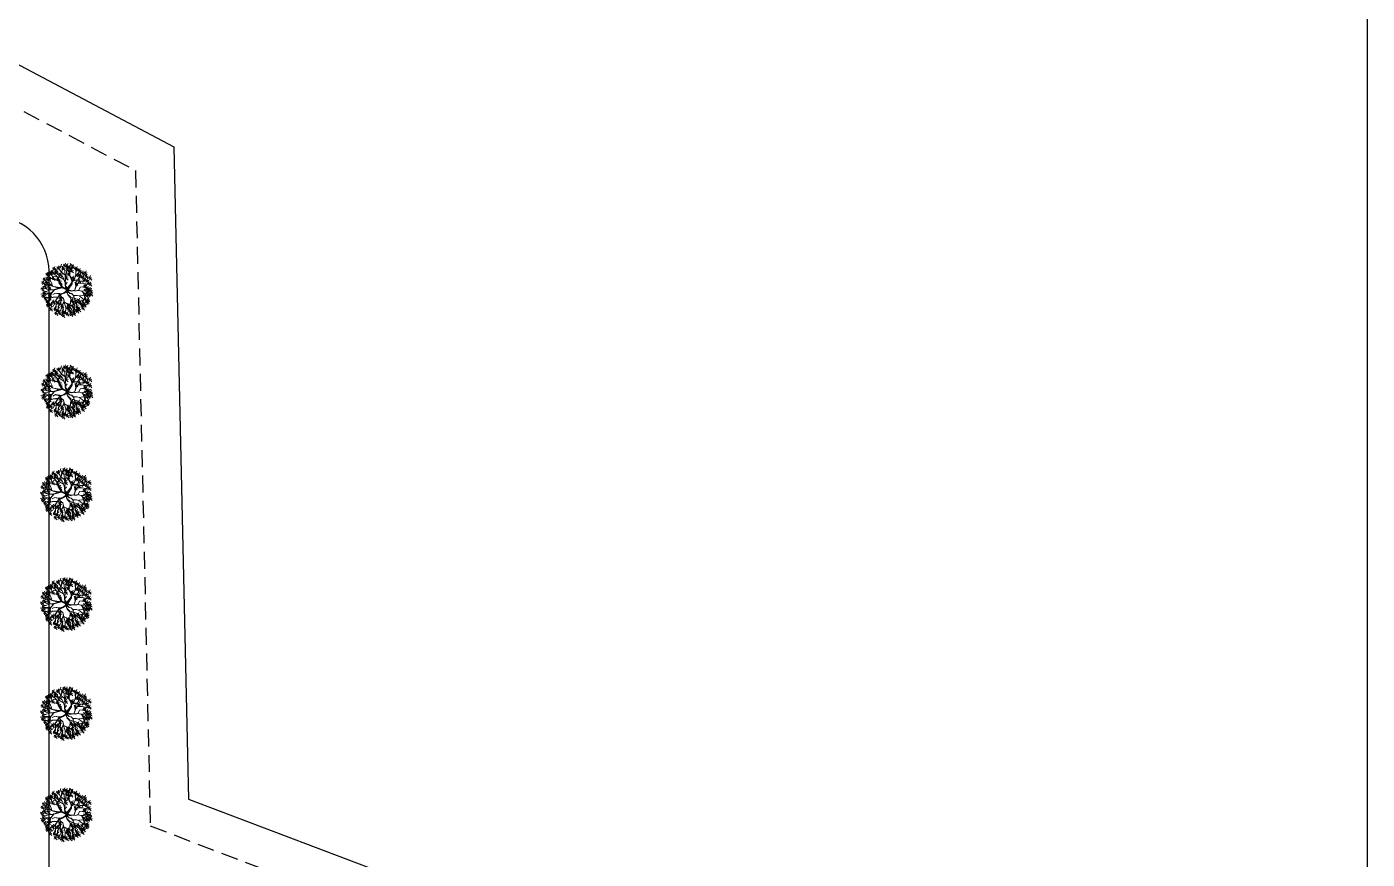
# Model space of a CAD drawing. Header units: metres. Extents: x 17323 to 19722, y -15306 to 10704.
# Drawn here: x 19136.8 to 19482.9, y -14617.5 to -14402.7 of the extents above; entities that cross this region are included whole.
import ezdxf

# ---------------------------------------------------------------- set-up
doc = ezdxf.new("R2010")
doc.units = ezdxf.units.M
doc.header["$LTSCALE"] = 35
doc.header["$MEASUREMENT"] = 0
doc.linetypes.add('HIDDEN2', pattern=[0.1875, 0.125, -0.0625])
doc.layers.get('0').update_dxf_attribs({"linetype": 'CONTINUOUS'})
doc.layers.add('brop', color=252, linetype='CONTINUOUS')
doc.layers.add('hidden 1', color=154, linetype='HIDDEN2')
doc.layers.add('column', color=82, linetype='CONTINUOUS', lineweight=18)

# ---------------------------------------------------------------- blocks, each defined once
blk = doc.blocks.new('ARPLS027')
at = {"linetype": 'ByBlock'}
for p, q in [((-0.375, 0.367), (-0.446, 0.304)), ((-0.435, 0.351), (-0.354, 0.327)), ((-0.408, 0.373), (-0.4, 0.304)), ((-0.303, 0.43), (-0.374, 0.367)), ((-0.363, 0.414), (-0.282, 0.389)), ((-0.286, 0.367), (-0.357, 0.303)), ((-0.308, 0.267), (-0.352, 0.291)), ((-0.346, 0.351), (-0.265, 0.326)), ((-0.336, 0.436), (-0.328, 0.367)), ((-0.287, 0.323), (-0.332, 0.373)), ((-0.319, 0.373), (-0.311, 0.303)), ((-0.246, 0.431), (-0.317, 0.367)), ((-0.218, 0.36), (-0.311, 0.39)), ((-0.306, 0.415), (-0.225, 0.39)), ((-0.233, 0.313), (-0.304, 0.25)), ((-0.292, 0.298), (-0.212, 0.273)), ((-0.266, 0.27), (-0.287, 0.323)), ((-0.279, 0.437), (-0.271, 0.367)), ((-0.216, 0.364), (-0.27, 0.43)), ((-0.266, 0.319), (-0.258, 0.25)), ((-0.261, 0.43), (-0.218, 0.375)), ((-0.218, 0.375), (-0.253, 0.439)), ((-0.205, 0.368), (-0.246, 0.444)), ((-0.169, 0.473), (-0.241, 0.41)), ((-0.229, 0.458), (-0.149, 0.433)), ((-0.149, 0.393), (-0.22, 0.33)), ((-0.169, 0.34), (-0.216, 0.364)), ((-0.208, 0.377), (-0.128, 0.353)), ((-0.169, 0.345), (-0.205, 0.368)), ((-0.202, 0.479), (-0.194, 0.41)), ((-0.11, 0.522), (-0.181, 0.458)), ((-0.181, 0.399), (-0.173, 0.33)), ((-0.163, 0.409), (-0.175, 0.435)), ((-0.173, 0.325), (-0.158, 0.43)), ((-0.156, 0.287), (-0.173, 0.325)), ((-0.173, 0.325), (-0.156, 0.27)), ((-0.17, 0.506), (-0.089, 0.481)), ((-0.13, 0.342), (-0.169, 0.345)), ((-0.098, 0.336), (-0.169, 0.34)), ((-0.158, 0.43), (-0.165, 0.478)), ((-0.149, 0.192), (-0.156, 0.287)), ((-0.083, 0.388), (-0.154, 0.325)), ((-0.143, 0.528), (-0.135, 0.458)), ((-0.143, 0.373), (-0.062, 0.348)), ((-0.087, 0.34), (-0.13, 0.342)), ((-0.081, 0.388), (-0.128, 0.486)), ((-0.054, 0.503), (-0.125, 0.44)), ((-0.116, 0.394), (-0.108, 0.325)), ((-0.114, 0.488), (-0.033, 0.463)), ((-0.072, 0.241), (-0.102, 0.295)), ((-0.004, 0.261), (-0.098, 0.336)), ((-0.093, 0.548), (-0.085, 0.479)), ((-0.087, 0.509), (-0.079, 0.44)), ((-0.081, 0.454), (-0.087, 0.497)), ((-0.087, 0.34), (-0.078, 0.394)), ((-0.081, 0.497), (-0.077, 0.456)), ((-0.078, 0.394), (-0.081, 0.454)), ((-0.081, 0.347), (-0.078, 0.332)), ((-0.078, 0.377), (-0.072, 0.499)), ((-0.07, 0.321), (-0.078, 0.377)), ((0.003, 0.263), (-0.07, 0.321)), ((-0.04, 0.426), (-0.064, 0.497)), ((-0.038, 0.428), (-0.029, 0.504)), ((-0.008, 0.364), (-0.038, 0.428)), ((0.038, 0.536), (-0.033, 0.473)), ((-0.022, 0.521), (0.059, 0.496)), ((-0.012, 0.276), (-0.006, 0.362)), ((0.001, 0.267), (-0.008, 0.364)), ((-0.006, 0.364), (0.035, 0.504)), ((0.005, 0.542), (0.013, 0.473)), ((0.077, 0.4), (0.006, 0.337)), ((0.078, 0.478), (0.007, 0.415)), ((0.018, 0.385), (0.098, 0.36)), ((0.019, 0.463), (0.099, 0.438)), ((0.031, 0.179), (0.067, 0.3)), ((0.044, 0.406), (0.052, 0.337)), ((0.044, 0.16), (0.072, 0.308)), ((0.046, 0.484), (0.054, 0.415)), ((0.089, 0.424), (0.061, 0.501)), ((0.072, 0.308), (0.093, 0.338)), ((0.074, 0.302), (0.121, 0.317)), ((0.08, 0.315), (0.123, 0.319)), ((0.093, 0.338), (0.089, 0.424)), ((0.091, 0.426), (0.123, 0.484)), ((0.163, 0.452), (0.092, 0.389)), ((0.093, 0.351), (0.147, 0.392)), ((0.166, 0.525), (0.095, 0.462)), ((0.095, 0.338), (0.147, 0.39)), ((0.103, 0.437), (0.184, 0.412)), ((0.106, 0.51), (0.187, 0.485)), ((0.121, 0.317), (0.192, 0.349)), ((0.13, 0.458), (0.138, 0.389)), ((0.133, 0.531), (0.141, 0.462)), ((0.147, 0.39), (0.181, 0.465)), ((0.236, 0.496), (0.165, 0.433)), ((0.24, 0.438), (0.169, 0.375)), ((0.176, 0.48), (0.257, 0.456)), ((0.18, 0.423), (0.261, 0.398)), ((0.259, 0.313), (0.188, 0.25)), ((0.192, 0.349), (0.3, 0.398)), ((0.194, 0.351), (0.198, 0.379)), ((0.199, 0.298), (0.28, 0.273)), ((0.203, 0.502), (0.211, 0.433)), ((0.207, 0.444), (0.215, 0.375)), ((0.211, 0.28), (0.233, 0.34)), ((0.284, 0.402), (0.213, 0.339)), ((0.214, 0.276), (0.286, 0.31)), ((0.218, 0.289), (0.284, 0.308)), ((0.224, 0.386), (0.305, 0.361)), ((0.226, 0.319), (0.234, 0.25)), ((0.233, 0.34), (0.25, 0.364)), ((0.25, 0.364), (0.259, 0.422)), ((0.251, 0.408), (0.259, 0.339)), ((0.341, 0.439), (0.27, 0.376)), ((0.281, 0.423), (0.362, 0.399)), ((0.286, 0.31), (0.34, 0.366)), ((0.3, 0.233), (0.34, 0.304)), ((0.301, 0.397), (0.382, 0.372)), ((0.377, 0.369), (0.305, 0.306)), ((0.306, 0.332), (0.344, 0.36)), ((0.306, 0.327), (0.349, 0.351)), ((0.308, 0.445), (0.316, 0.376)), ((0.317, 0.353), (0.397, 0.329)), ((0.395, 0.332), (0.324, 0.269)), ((0.336, 0.317), (0.416, 0.292)), ((0.34, 0.304), (0.374, 0.33)), ((0.344, 0.375), (0.352, 0.306)), ((0.362, 0.338), (0.37, 0.269)), ((0.459, 0.298), (0.388, 0.234)), ((0.399, 0.282), (0.48, 0.257)), ((0.426, 0.304), (0.434, 0.234)), ((-0.508, 0.112), (-0.579, 0.049)), ((-0.568, 0.097), (-0.487, 0.072)), ((-0.481, 0.023), (-0.552, -0.04)), ((-0.541, 0.118), (-0.533, 0.049)), ((-0.54, 0.008), (-0.46, -0.017)), ((-0.464, 0.255), (-0.535, 0.192)), ((-0.461, 0.183), (-0.532, 0.119)), ((-0.524, 0.24), (-0.443, 0.215)), ((-0.521, 0.167), (-0.44, 0.142)), ((-0.45, 0.071), (-0.521, 0.008)), ((-0.513, 0.029), (-0.505, -0.04)), ((-0.438, 0.113), (-0.509, 0.05)), ((-0.509, 0.056), (-0.429, 0.031)), ((-0.506, 0.031), (-0.381, 0.027)), ((-0.375, 0.027), (-0.504, 0.037)), ((-0.426, 0.089), (-0.502, 0.08)), ((-0.498, 0.098), (-0.417, 0.073)), ((-0.497, 0.261), (-0.489, 0.192)), ((-0.497, 0.089), (-0.454, 0.091)), ((-0.396, 0.085), (-0.495, 0.102)), ((-0.494, 0.189), (-0.486, 0.119)), ((-0.483, 0.077), (-0.475, 0.008)), ((-0.401, 0.121), (-0.48, 0.158)), ((-0.404, 0.218), (-0.475, 0.154)), ((-0.471, 0.119), (-0.463, 0.05)), ((-0.412, 0.186), (-0.463, 0.207)), ((-0.463, 0.202), (-0.383, 0.177)), ((-0.382, 0.269), (-0.454, 0.206)), ((-0.442, 0.254), (-0.362, 0.229)), ((-0.436, 0.224), (-0.428, 0.154)), ((-0.352, 0.226), (-0.435, 0.263)), ((-0.352, 0.229), (-0.427, 0.265)), ((-0.369, 0.027), (-0.423, -0.029)), ((-0.337, 0.229), (-0.42, 0.274)), ((-0.415, 0.275), (-0.407, 0.206)), ((-0.344, 0.008), (-0.415, -0.055)), ((-0.352, 0.186), (-0.412, 0.186)), ((-0.36, 0.091), (-0.401, 0.121)), ((-0.362, 0.091), (-0.396, 0.085)), ((-0.353, 0.184), (-0.386, 0.16)), ((-0.313, 0.129), (-0.384, 0.066)), ((-0.377, 0.014), (-0.369, -0.055)), ((-0.373, 0.113), (-0.292, 0.089)), ((-0.266, 0.063), (-0.369, 0.027)), ((-0.261, 0.063), (-0.366, 0.132)), ((-0.295, 0.13), (-0.362, 0.091)), ((-0.216, 0.226), (-0.352, 0.226)), ((-0.27, 0.138), (-0.352, 0.186)), ((-0.287, 0.136), (-0.351, 0.184)), ((-0.346, 0.135), (-0.338, 0.066)), ((-0.341, 0.006), (-0.333, -0.063)), ((-0.248, 0.221), (-0.319, 0.158)), ((-0.276, 0.057), (-0.31, -0.036)), ((-0.27, 0.267), (-0.308, 0.267)), ((-0.308, 0.206), (-0.227, 0.181)), ((-0.265, 0.055), (-0.306, -0.033)), ((-0.302, 0.093), (-0.252, 0.068)), ((-0.216, 0.121), (-0.295, 0.13)), ((-0.22, 0.128), (-0.287, 0.136)), ((-0.281, 0.227), (-0.273, 0.158)), ((-0.201, 0.128), (-0.272, 0.19)), ((-0.205, 0.123), (-0.27, 0.138)), ((-0.212, 0.229), (-0.266, 0.27)), ((-0.184, 0.078), (-0.266, 0.063)), ((-0.263, 0.057), (-0.188, 0.074)), ((-0.154, 0.165), (-0.225, 0.102)), ((-0.13, 0.175), (-0.216, 0.226)), ((-0.214, 0.15), (-0.133, 0.125)), ((-0.16, 0.123), (-0.21, 0.123)), ((-0.107, 0.149), (-0.208, 0.218)), ((-0.143, 0.132), (-0.205, 0.123)), ((-0.187, 0.171), (-0.179, 0.102)), ((-0.139, 0.132), (-0.184, 0.078)), ((-0.152, 0.13), (-0.184, 0.078)), ((-0.156, 0.27), (-0.158, 0.196)), ((-0.113, 0.149), (-0.143, 0.132)), ((-0.111, 0.14), (-0.139, 0.132)), ((-0.087, 0.147), (-0.13, 0.175)), ((-0.046, 0.014), (-0.113, -0.012)), ((-0.111, 0.14), (-0.085, 0.08)), ((-0.04, 0.005), (-0.111, -0.014)), ((-0.096, 0.125), (-0.107, 0.149)), ((-0.094, 0.155), (-0.074, 0.239)), ((-0.078, 0.072), (-0.094, 0.145)), ((-0.074, 0.078), (-0.087, 0.147)), ((-0.085, 0.153), (-0.072, 0.241)), ((-0.038, 0.007), (-0.081, 0.068)), ((-0.042, 0.022), (-0.078, 0.072)), ((-0.008, 0.005), (-0.076, -0.055)), ((-0.04, 0.031), (-0.074, 0.078)), ((-0.074, -0.046), (-0.031, 0.012)), ((-0.021, 0.007), (-0.074, -0.046)), ((-0.006, 0.005), (-0.042, 0.022)), ((-0.006, 0.005), (-0.04, 0.031)), ((-0.008, 0.005), (-0.033, -0.1)), ((-0.008, 0.005), (0.037, 0.102)), ((-0.008, 0.005), (0.046, 0.095)), ((-0.008, 0.005), (0.005, -0.031)), ((0.037, 0.102), (-0.004, 0.261)), ((0.033, 0.164), (0.003, 0.263)), ((0.007, 0.018), (0.003, 0.005)), ((0.003, 0.005), (0.011, -0.029)), ((0.011, -0.029), (0.016, 0.005)), ((0.016, 0.031), (0.05, 0.089)), ((0.016, 0.012), (0.059, 0.04)), ((0.016, 0.005), (0.016, 0.031)), ((0.018, 0.003), (0.05, 0.029)), ((0.027, -0.005), (0.076, 0.035)), ((0.044, 0.155), (0.033, 0.164)), ((0.046, 0.095), (0.035, 0.153)), ((0.037, 0.166), (0.05, 0.218)), ((0.05, 0.095), (0.044, 0.155)), ((0.05, 0.119), (0.147, 0.175)), ((0.05, 0.029), (0.08, 0.04)), ((0.055, 0.106), (0.132, 0.158)), ((0.057, 0.095), (0.151, 0.17)), ((0.076, 0.035), (0.098, 0.035)), ((0.08, 0.04), (0.147, 0.04)), ((0.159, 0.163), (0.088, 0.1)), ((0.098, 0.035), (0.151, -0.003)), ((0.099, 0.148), (0.18, 0.123)), ((0.11, 0.029), (0.156, 0.037)), ((0.126, 0.169), (0.134, 0.1)), ((0.141, 0.04), (0.207, 0.065)), ((0.147, 0.175), (0.19, 0.179)), ((0.147, 0.04), (0.19, 0.031)), ((0.151, 0.17), (0.207, 0.175)), ((0.164, 0.04), (0.209, 0.065)), ((0.242, 0.21), (0.171, 0.146)), ((0.177, 0.179), (0.203, 0.237)), ((0.182, 0.194), (0.263, 0.169)), ((0.19, 0.179), (0.198, 0.207)), ((0.19, 0.031), (0.295, 0.04)), ((0.265, 0.042), (0.193, -0.021)), ((0.198, 0.207), (0.214, 0.276)), ((0.205, 0.027), (0.285, 0.002)), ((0.207, 0.175), (0.239, 0.188)), ((0.207, 0.065), (0.254, 0.145)), ((0.209, 0.216), (0.217, 0.146)), ((0.214, 0.065), (0.293, 0.106)), ((0.227, 0.031), (0.272, 0.029)), ((0.232, 0.048), (0.24, -0.021)), ((0.239, 0.188), (0.3, 0.233)), ((0.252, 0.147), (0.278, 0.265)), ((0.254, 0.145), (0.315, 0.184)), ((0.257, 0.16), (0.317, 0.186)), ((0.261, 0.035), (0.293, 0.018)), ((0.338, 0.163), (0.267, 0.1)), ((0.278, 0.148), (0.359, 0.123)), ((0.293, 0.018), (0.358, 0.014)), ((0.295, 0.04), (0.347, 0.108)), ((0.302, 0.042), (0.381, 0.05)), ((0.305, 0.169), (0.313, 0.1)), ((0.383, 0.253), (0.312, 0.19)), ((0.312, 0.046), (0.351, 0.113)), ((0.315, 0.258), (0.395, 0.233)), ((0.315, 0.184), (0.368, 0.19)), ((0.317, 0.184), (0.353, 0.248)), ((0.323, 0.238), (0.404, 0.213)), ((0.347, 0.108), (0.422, 0.162)), ((0.35, 0.259), (0.358, 0.19)), ((0.351, 0.108), (0.484, 0.093)), ((0.358, 0.014), (0.491, -0.01)), ((0.434, 0.023), (0.363, -0.04)), ((0.368, 0.19), (0.42, 0.259)), ((0.368, 0.19), (0.431, 0.246)), ((0.374, 0.008), (0.455, -0.017)), ((0.381, 0.05), (0.411, 0.048)), ((0.466, 0.102), (0.395, 0.039)), ((0.472, 0.21), (0.401, 0.146)), ((0.401, 0.029), (0.409, -0.04)), ((0.406, 0.087), (0.487, 0.062)), ((0.412, 0.194), (0.493, 0.169)), ((0.422, 0.162), (0.469, 0.164)), ((0.433, 0.108), (0.441, 0.039)), ((0.439, 0.216), (0.447, 0.146)), ((0.516, 0.023), (0.445, -0.04)), ((0.446, 0.144), (0.527, 0.119)), ((0.526, 0.077), (0.454, 0.014)), ((0.457, 0.008), (0.537, -0.017)), ((0.466, 0.062), (0.546, 0.037)), ((0.473, 0.166), (0.481, 0.097)), ((0.484, 0.029), (0.492, -0.04)), ((0.493, 0.083), (0.501, 0.014)), ((-0.485, -0.055), (-0.556, -0.119)), ((-0.544, -0.071), (-0.464, -0.096)), ((-0.469, -0.11), (-0.54, -0.173)), ((-0.529, -0.125), (-0.448, -0.15)), ((-0.517, -0.049), (-0.509, -0.119)), ((-0.436, -0.112), (-0.507, -0.175)), ((-0.423, -0.029), (-0.502, -0.068)), ((-0.502, -0.104), (-0.494, -0.173)), ((-0.496, -0.127), (-0.415, -0.152)), ((-0.405, -0.091), (-0.489, -0.079)), ((-0.45, -0.13), (-0.487, -0.139)), ((-0.415, -0.178), (-0.487, -0.242)), ((-0.429, -0.13), (-0.482, -0.145)), ((-0.405, -0.023), (-0.476, -0.086)), ((-0.475, -0.194), (-0.394, -0.219)), ((-0.469, -0.106), (-0.461, -0.175)), ((-0.465, -0.038), (-0.384, -0.063)), ((-0.371, -0.139), (-0.463, -0.195)), ((-0.392, -0.224), (-0.463, -0.287)), ((-0.386, -0.126), (-0.461, -0.128)), ((-0.451, -0.239), (-0.371, -0.264)), ((-0.448, -0.172), (-0.44, -0.242)), ((-0.349, -0.188), (-0.446, -0.218)), ((-0.403, -0.214), (-0.446, -0.223)), ((-0.439, -0.231), (-0.403, -0.214)), ((-0.438, -0.017), (-0.43, -0.086)), ((-0.435, -0.24), (-0.356, -0.192)), ((-0.328, -0.117), (-0.429, -0.13)), ((-0.424, -0.218), (-0.416, -0.287)), ((-0.337, -0.19), (-0.408, -0.254)), ((-0.353, -0.055), (-0.405, -0.091)), ((-0.404, -0.008), (-0.323, -0.032)), ((-0.396, -0.206), (-0.316, -0.231)), ((-0.317, -0.094), (-0.388, -0.157)), ((-0.308, 0), (-0.379, -0.063)), ((-0.377, -0.11), (-0.296, -0.135)), ((-0.304, -0.038), (-0.371, -0.139)), ((-0.37, -0.184), (-0.362, -0.254)), ((-0.368, -0.015), (-0.287, -0.04)), ((-0.284, -0.269), (-0.356, -0.332)), ((-0.306, -0.033), (-0.353, -0.055)), ((-0.35, -0.088), (-0.342, -0.157)), ((-0.263, -0.195), (-0.349, -0.188)), ((-0.203, -0.076), (-0.33, -0.061)), ((-0.28, -0.126), (-0.328, -0.117)), ((-0.278, -0.128), (-0.328, -0.16)), ((-0.317, -0.263), (-0.309, -0.332)), ((-0.289, -0.257), (-0.315, -0.384)), ((-0.27, -0.227), (-0.31, -0.392)), ((-0.238, -0.142), (-0.309, -0.205)), ((-0.274, -0.225), (-0.304, -0.278)), ((-0.298, -0.157), (-0.217, -0.182)), ((-0.24, -0.081), (-0.28, -0.126)), ((-0.237, -0.214), (-0.274, -0.225)), ((-0.202, -0.217), (-0.273, -0.28)), ((-0.271, -0.136), (-0.263, -0.205)), ((-0.207, -0.227), (-0.265, -0.293)), ((-0.222, -0.162), (-0.263, -0.195)), ((-0.19, -0.075), (-0.262, -0.138)), ((-0.262, -0.233), (-0.181, -0.257)), ((-0.259, -0.197), (-0.222, -0.171)), ((-0.25, -0.09), (-0.169, -0.115)), ((-0.222, -0.171), (-0.244, -0.214)), ((-0.16, -0.072), (-0.24, -0.081)), ((-0.214, -0.165), (-0.237, -0.214)), ((-0.235, -0.211), (-0.227, -0.28)), ((-0.223, -0.069), (-0.215, -0.138)), ((-0.158, -0.137), (-0.222, -0.162)), ((-0.154, -0.141), (-0.214, -0.165)), ((-0.156, -0.074), (-0.207, -0.227)), ((-0.132, -0.259), (-0.19, -0.328)), ((-0.113, -0.012), (-0.171, -0.072)), ((-0.111, -0.014), (-0.16, -0.072)), ((-0.124, -0.132), (-0.158, -0.137)), ((-0.128, -0.145), (-0.154, -0.141)), ((-0.152, -0.072), (-0.1, -0.012)), ((-0.121, -0.197), (-0.132, -0.259)), ((-0.13, -0.255), (-0.121, -0.317)), ((-0.128, -0.132), (-0.121, -0.197)), ((-0.089, -0.1), (-0.124, -0.13)), ((-0.1, -0.113), (-0.124, -0.132)), ((-0.121, -0.205), (-0.119, -0.134)), ((-0.085, -0.104), (-0.1, -0.113)), ((-0.079, -0.044), (-0.089, -0.1)), ((-0.076, -0.055), (-0.085, -0.104)), ((-0.021, -0.01), (-0.035, -0.096)), ((-0.033, -0.1), (-0.021, -0.154)), ((-0.014, -0.244), (-0.033, -0.298)), ((-0.025, -0.156), (-0.029, -0.188)), ((-0.029, -0.188), (-0.018, -0.248)), ((-0.018, -0.162), (-0.027, -0.186)), ((-0.027, -0.186), (-0.012, -0.24)), ((-0.005, -0.031), (-0.025, -0.098)), ((-0.025, -0.098), (-0.016, -0.15)), ((-0.021, -0.154), (0.005, -0.169)), ((-0.016, -0.15), (0.014, -0.165)), ((-0.012, -0.24), (0.05, -0.27)), ((0.005, -0.031), (0.121, -0.105)), ((0.005, -0.169), (0.087, -0.192)), ((0.014, -0.165), (0.076, -0.184)), ((0.02, -0.001), (0.145, -0.098)), ((0.022, -0.034), (0.02, -0.012)), ((0.02, -0.012), (0.117, -0.085)), ((0.115, -0.094), (0.022, -0.034)), ((0.117, -0.085), (0.033, -0.031)), ((0.05, -0.27), (0.059, -0.341)), ((0.143, -0.169), (0.063, -0.18)), ((0.158, -0.157), (0.086, -0.221)), ((0.087, -0.184), (0.132, -0.22)), ((0.087, -0.192), (0.13, -0.227)), ((0.089, -0.184), (0.143, -0.169)), ((0.098, -0.173), (0.178, -0.198)), ((0.145, -0.098), (0.115, -0.094)), ((0.121, -0.105), (0.162, -0.107)), ((0.13, -0.227), (0.126, -0.334)), ((0.199, -0.227), (0.128, -0.29)), ((0.134, -0.223), (0.175, -0.287)), ((0.14, -0.242), (0.22, -0.267)), ((0.151, -0.098), (0.173, -0.098)), ((0.162, -0.107), (0.19, -0.141)), ((0.167, -0.221), (0.175, -0.29)), ((0.173, -0.098), (0.218, -0.087)), ((0.183, -0.111), (0.198, -0.141)), ((0.185, -0.111), (0.229, -0.09)), ((0.188, -0.143), (0.192, -0.214)), ((0.261, -0.1), (0.189, -0.163)), ((0.19, -0.141), (0.286, -0.184)), ((0.192, -0.214), (0.233, -0.246)), ((0.201, -0.214), (0.194, -0.145)), ((0.198, -0.141), (0.284, -0.177)), ((0.201, -0.115), (0.282, -0.14)), ((0.218, -0.087), (0.3, -0.04)), ((0.228, -0.094), (0.236, -0.163)), ((0.229, -0.09), (0.297, -0.046)), ((0.233, -0.246), (0.257, -0.321)), ((0.239, -0.253), (0.325, -0.276)), ((0.244, -0.246), (0.33, -0.274)), ((0.324, -0.2), (0.253, -0.263)), ((0.324, -0.246), (0.253, -0.309)), ((0.265, -0.215), (0.345, -0.24)), ((0.265, -0.261), (0.345, -0.286)), ((0.344, -0.008), (0.273, -0.071)), ((0.28, -0.186), (0.349, -0.233)), ((0.284, -0.023), (0.365, -0.048)), ((0.284, -0.177), (0.389, -0.191)), ((0.286, -0.184), (0.396, -0.182)), ((0.291, -0.194), (0.299, -0.263)), ((0.291, -0.24), (0.299, -0.309)), ((0.297, -0.046), (0.355, -0.057)), ((0.3, -0.04), (0.349, -0.051)), ((0.311, -0.002), (0.319, -0.071)), ((0.33, -0.274), (0.36, -0.319)), ((0.416, -0.229), (0.345, -0.292)), ((0.349, -0.051), (0.458, -0.04)), ((0.42, -0.065), (0.349, -0.129)), ((0.349, -0.233), (0.392, -0.289)), ((0.355, -0.057), (0.443, -0.094)), ((0.437, -0.1), (0.357, -0.061)), ((0.357, -0.244), (0.437, -0.269)), ((0.361, -0.081), (0.441, -0.106)), ((0.452, -0.031), (0.362, -0.049)), ((0.384, -0.223), (0.392, -0.292)), ((0.388, -0.059), (0.395, -0.129)), ((0.459, -0.171), (0.388, -0.234)), ((0.389, -0.191), (0.424, -0.244)), ((0.396, -0.182), (0.469, -0.158)), ((0.399, -0.186), (0.48, -0.211)), ((0.485, -0.028), (0.414, -0.091)), ((0.493, -0.093), (0.422, -0.157)), ((0.425, -0.044), (0.506, -0.069)), ((0.426, -0.165), (0.434, -0.234)), ((0.434, -0.109), (0.514, -0.134)), ((0.475, -0.111), (0.437, -0.1)), ((0.48, -0.105), (0.439, -0.096)), ((0.443, -0.094), (0.484, -0.096)), ((0.452, -0.022), (0.46, -0.091)), ((0.493, -0.036), (0.452, -0.031)), ((0.458, -0.04), (0.491, -0.051)), ((0.46, -0.087), (0.468, -0.157)), ((0.493, -0.042), (0.467, -0.038)), ((0.539, -0.061), (0.468, -0.124)), ((0.506, -0.055), (0.514, -0.124)), ((-0.354, -0.299), (-0.425, -0.363)), ((-0.413, -0.315), (-0.333, -0.34)), ((-0.304, -0.278), (-0.386, -0.317)), ((-0.386, -0.293), (-0.378, -0.363)), ((-0.296, -0.332), (-0.368, -0.395)), ((-0.356, -0.348), (-0.275, -0.373)), ((-0.344, -0.284), (-0.264, -0.309)), ((-0.329, -0.326), (-0.321, -0.395)), ((-0.31, -0.339), (-0.302, -0.408)), ((-0.237, -0.373), (-0.308, -0.437)), ((-0.22, -0.397), (-0.291, -0.46)), ((-0.219, -0.298), (-0.29, -0.361)), ((-0.279, -0.313), (-0.198, -0.338)), ((-0.227, -0.39), (-0.272, -0.418)), ((-0.27, -0.367), (-0.262, -0.437)), ((-0.187, -0.409), (-0.258, -0.472)), ((-0.253, -0.391), (-0.245, -0.46)), ((-0.247, -0.424), (-0.166, -0.449)), ((-0.239, -0.342), (-0.158, -0.367)), ((-0.068, -0.341), (-0.227, -0.39)), ((-0.222, -0.365), (-0.141, -0.39)), ((-0.22, -0.403), (-0.212, -0.472)), ((-0.216, -0.386), (-0.055, -0.328)), ((-0.197, -0.422), (-0.212, -0.444)), ((-0.19, -0.328), (-0.197, -0.422)), ((-0.093, -0.375), (-0.164, -0.438)), ((-0.083, -0.417), (-0.154, -0.48)), ((-0.143, -0.432), (-0.062, -0.457)), ((-0.067, -0.353), (-0.139, -0.416)), ((-0.072, -0.405), (-0.139, -0.478)), ((-0.065, -0.468), (-0.136, -0.531)), ((-0.121, -0.317), (-0.132, -0.397)), ((-0.126, -0.369), (-0.118, -0.438)), ((-0.125, -0.483), (-0.044, -0.508)), ((-0.124, -0.476), (-0.083, -0.422)), ((-0.116, -0.411), (-0.108, -0.48)), ((-0.072, -0.407), (-0.115, -0.48)), ((-0.1, -0.347), (-0.092, -0.416)), ((-0.098, -0.462), (-0.09, -0.531)), ((-0.075, -0.424), (0.005, -0.449)), ((-0.066, -0.341), (-0.072, -0.405)), ((-0.031, -0.302), (-0.066, -0.341)), ((0.005, -0.355), (-0.066, -0.418)), ((0.005, -0.465), (-0.066, -0.528)), ((0.011, -0.39), (-0.06, -0.453)), ((-0.054, -0.48), (0.026, -0.505)), ((-0.048, -0.403), (-0.041, -0.472)), ((-0.033, -0.298), (-0.029, -0.352)), ((-0.029, -0.352), (-0.001, -0.397)), ((-0.028, -0.459), (-0.02, -0.528)), ((0.048, -0.393), (-0.024, -0.457)), ((-0.001, -0.397), (-0.014, -0.446)), ((-0.014, -0.446), (-0.008, -0.491)), ((-0.012, -0.409), (0.068, -0.434)), ((0.001, -0.397), (0.044, -0.487)), ((0.015, -0.387), (0.023, -0.457)), ((0.052, -0.343), (0.029, -0.394)), ((0.031, -0.399), (0.029, -0.489)), ((0.101, -0.344), (0.03, -0.407)), ((0.059, -0.341), (0.031, -0.399)), ((0.042, -0.359), (0.122, -0.384)), ((0.055, -0.324), (0.052, -0.343)), ((0.059, -0.341), (0.078, -0.39)), ((0.068, -0.338), (0.076, -0.407)), ((0.142, -0.449), (0.07, -0.512)), ((0.078, -0.39), (0.16, -0.459)), ((0.082, -0.465), (0.163, -0.49)), ((0.126, -0.334), (0.102, -0.444)), ((0.102, -0.444), (0.117, -0.476)), ((0.109, -0.443), (0.117, -0.512)), ((0.207, -0.382), (0.136, -0.445)), ((0.146, -0.327), (0.226, -0.352)), ((0.147, -0.397), (0.228, -0.422)), ((0.171, -0.296), (0.175, -0.362)), ((0.181, -0.455), (0.173, -0.366)), ((0.174, -0.376), (0.182, -0.445)), ((0.175, -0.287), (0.181, -0.352)), ((0.175, -0.362), (0.19, -0.453)), ((0.179, -0.352), (0.196, -0.453)), ((0.181, -0.352), (0.27, -0.403)), ((0.267, -0.448), (0.196, -0.511)), ((0.269, -0.303), (0.197, -0.367)), ((0.207, -0.463), (0.288, -0.488)), ((0.209, -0.319), (0.289, -0.344)), ((0.301, -0.371), (0.23, -0.434)), ((0.234, -0.442), (0.242, -0.511)), ((0.236, -0.297), (0.244, -0.367)), ((0.241, -0.386), (0.322, -0.411)), ((0.257, -0.321), (0.31, -0.362)), ((0.268, -0.365), (0.276, -0.434)), ((0.369, -0.353), (0.297, -0.416)), ((0.37, -0.294), (0.299, -0.357)), ((0.309, -0.369), (0.39, -0.393)), ((0.31, -0.309), (0.391, -0.334)), ((0.336, -0.347), (0.344, -0.416)), ((0.337, -0.288), (0.345, -0.357))]:
    blk.add_line(p, q, dxfattribs=at)

msp = doc.modelspace()

# ---------------------------------------------------------------- linework, layer by layer
msp.add_lwpolyline([(18711.43, -15296.89), (18711.43, -14106.84), (19482.88, -14115.99), (19482.88, -15306.03)], close=True)
at = {"layer": 'brop'}
for points in [[(18800.36, -14445.77), (18774.67, -14268.68), (18830.06, -14255.82), (18898.61, -14315.07), (18959, -14317.17), (18948.85, -14405.36), (19119.94, -14423.55), (19121.84, -14405.67), (19174.71, -14433.67), (19178.49, -14602.01), (19243.94, -14626.81), (19365.35, -14637.09), (19417.24, -14897.82), (19251.53, -14953.44), (19218.65, -14852.54, -0.078912), (19217.91, -14847.89), (19217.91, -14833.92, -0.414214), (19232.91, -14818.92), (19337.5, -14818.92)], [(19352.5, -14803.92), (19352.5, -14708.16, 0.414214), (19337.5, -14693.16), (19157.51, -14693.16, -0.414214), (19142.51, -14678.16), (19142.51, -14465.76)]]:
    msp.add_lwpolyline(points, format="xyb", dxfattribs=at)
msp.add_arc((19128.51, -14465.76), 14, 0, 88.9746, dxfattribs=at)
at = {"layer": 'hidden 1'}
msp.add_lwpolyline([(18938.21, -14410.36), (18937.76, -14414.24), (19128.83, -14434.55), (19130.23, -14421.43), (19164.84, -14439.76), (19168.65, -14608.97), (19241.7, -14636.66), (19357.01, -14646.42), (19405.71, -14891.14), (19257.91, -14940.75), (19225.16, -14840.23), (19217.91, -14840.27)], dxfattribs=at)

# ---------------------------------------------------------------- block references
at = {"layer": 'column', "xscale": 12.45004200367167, "yscale": 12.45004200367167, "zscale": 12.45004200367167, "rotation": 90}
for p in [(19147.18, -14470.48), (19147.18, -14496.71), (19147.02, -14523.26), (19147.02, -14551.58), (19147.02, -14579.72), (19147.02, -14605.89)]:
    msp.add_blockref('ARPLS027', p, dxfattribs=at)

doc.saveas('drawing.dxf')
